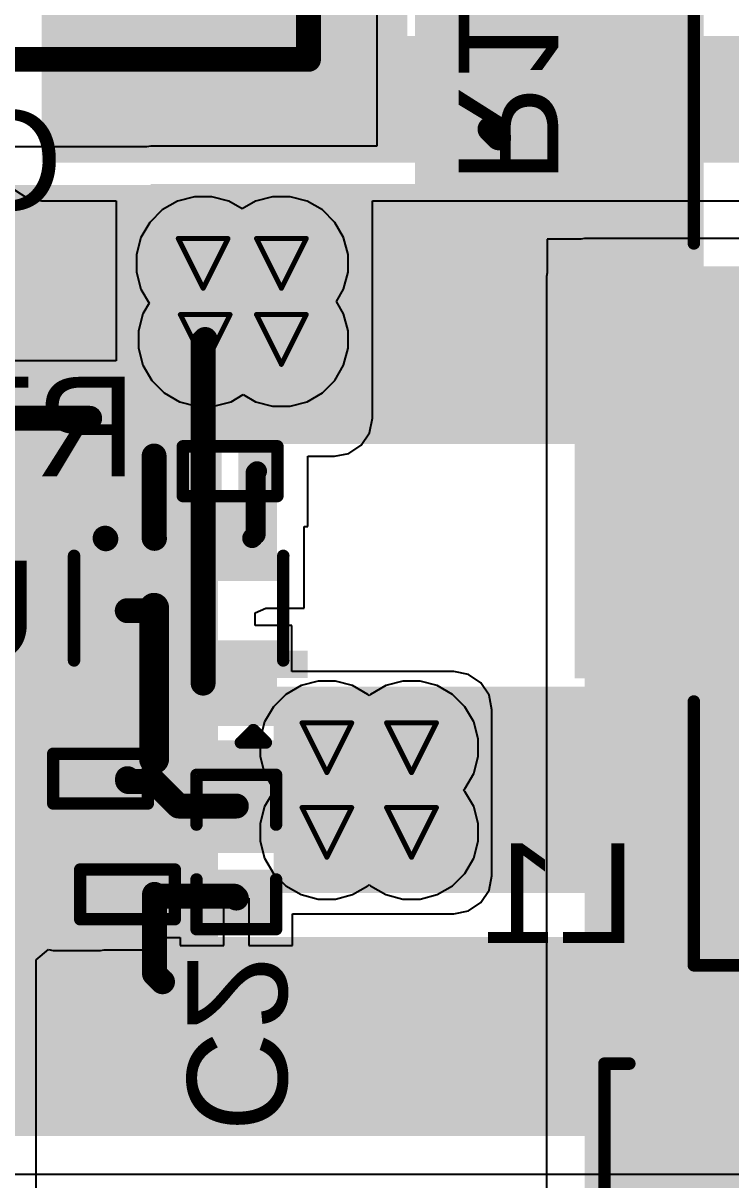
# Model space of a CAD drawing. Header units: inches. Extents: x -21 to 276, y -5 to 220.
# Drawn here: x 10.21 to 17.43, y 24.04 to 35.84 of the extents above; entities that cross this region are included whole.
import ezdxf

# ---------------------------------------------------------------- set-up
doc = ezdxf.new("R2010")
doc.units = ezdxf.units.IN
for name, color, linetype in [('Bottom Layer', 5, 'Continuous'), ('Bottom Overlay', 54, 'Continuous'), ('Bottom Paste', 16, 'Continuous'), ('Bottom Solder', 6, 'Continuous'), ('Drill Drawing', 1, 'Continuous'), ('Ground', 16, 'Continuous'), ('Power + Signal', 76, 'Continuous'), ('Top Layer', 1, 'Continuous'), ('Top Solder', 216, 'Continuous'), ('Via Holes', 16, 'Continuous')]:
    doc.layers.add(name, color=color, linetype=linetype)
doc.styles.add('Arial', font='', dxfattribs={"height": 0.2})
doc.styles.get('Arial').set_extended_font_data('Arial')

# ---------------------------------------------------------------- blocks, each defined once
blk = doc.blocks.new('C____E_B_20')
at = {"layer": 'Bottom Overlay'}
for points in [[(-0.387, 2.311, 0.254, 0.254, 0), (-0.387, 1.575, 0.254, 0.254, 0)], [(7.03, 2.311, 0.254, 0.254, 0), (-0.387, 2.311, 0.254, 0.254, 0)]]:
    blk.add_lwpolyline(points, format="xyseb", dxfattribs=at)
blk.add_lwpolyline([(-0.45, 2.311, 0.127, 0.127, 1), (-0.323, 2.311, 0.127, 0.127, 1)], format="xyseb", close=True, dxfattribs=at)
blk.add_lwpolyline([(-0.45, 2.311, 0.127, 0.127, 1), (-0.323, 2.311, 0.127, 0.127, 1)], format="xyseb", close=True, dxfattribs=at)
blk = doc.blocks.new('SOT_583_B_65')
at = {"layer": 'Bottom Layer'}
for points in [[(-1.075, 0.9), (-0.405, 0.9), (-0.405, 0.6), (-1.075, 0.6)], [(0.405, 0.9), (1.075, 0.9), (1.075, 0.6), (0.405, 0.6)], [(-1.075, 0.4), (-0.405, 0.4), (-0.405, 0.1), (-1.075, 0.1)], [(0.405, 0.4), (1.075, 0.4), (1.075, 0.1), (0.405, 0.1)], [(-1.075, -0.1), (-0.405, -0.1), (-0.405, -0.4), (-1.075, -0.4)], [(0.405, -0.1), (1.075, -0.1), (1.075, -0.4), (0.405, -0.4)], [(-1.075, -0.6), (-0.405, -0.6), (-0.405, -0.9), (-1.075, -0.9)], [(0.405, -0.6), (1.075, -0.6), (1.075, -0.9), (0.405, -0.9)]]:
    blk.add_hatch(color=5, dxfattribs=at).paths.add_polyline_path(points)
at = {"layer": 'Bottom Paste'}
for points in [[(-1.075, 0.9), (-0.405, 0.9), (-0.405, 0.6), (-1.075, 0.6)], [(0.405, 0.9), (1.075, 0.9), (1.075, 0.6), (0.405, 0.6)], [(-1.075, 0.4), (-0.405, 0.4), (-0.405, 0.1), (-1.075, 0.1)], [(0.405, 0.4), (1.075, 0.4), (1.075, 0.1), (0.405, 0.1)], [(-1.075, -0.1), (-0.405, -0.1), (-0.405, -0.4), (-1.075, -0.4)], [(0.405, -0.1), (1.075, -0.1), (1.075, -0.4), (0.405, -0.4)], [(-1.075, -0.6), (-0.405, -0.6), (-0.405, -0.9), (-1.075, -0.9)], [(0.405, -0.6), (1.075, -0.6), (1.075, -0.9), (0.405, -0.9)]]:
    blk.add_hatch(color=16, dxfattribs=at).paths.add_polyline_path(points)
at = {"layer": 'Bottom Solder'}
for points in [[(-1.177, 1.002), (-0.303, 1.002), (-0.303, 0.498), (-1.177, 0.498)], [(0.303, 1.002), (1.177, 1.002), (1.177, 0.498), (0.303, 0.498)], [(-1.177, 0.502), (-0.303, 0.502), (-0.303, -0.002), (-1.177, -0.002)], [(0.303, 0.502), (1.177, 0.502), (1.177, -0.002), (0.303, -0.002)], [(-1.177, 0.002), (-0.303, 0.002), (-0.303, -0.502), (-1.177, -0.502)], [(0.303, 0.002), (1.177, 0.002), (1.177, -0.502), (0.303, -0.502)], [(-1.177, -0.498), (-0.303, -0.498), (-0.303, -1.002), (-1.177, -1.002)], [(0.303, -0.498), (1.177, -0.498), (1.177, -1.002), (0.303, -1.002)]]:
    blk.add_hatch(color=6, dxfattribs=at).paths.add_polyline_path(points)
at = {"layer": 'Bottom Overlay'}
for points in [[(-0.508, 1.067, 0.127, 0.127, 0), (0.559, 1.067, 0.127, 0.127, 0)], [(-1.346, -0.635, 0.127, 0.127, 0), (-1.346, -0.889, 0.127, 0.127, 0)], [(-1.346, -0.635, 0.127, 0.127, 0), (-1.219, -0.762, 0.127, 0.127, 0)], [(-1.219, -0.762, 0.127, 0.127, 0), (-1.346, -0.889, 0.127, 0.127, 0)], [(-0.508, -1.067, 0.127, 0.127, 0), (0.559, -1.067, 0.127, 0.127, 0)]]:
    blk.add_lwpolyline(points, format="xyseb", dxfattribs=at)
for points in [[(-0.54, 1.067, 0.0635, 0.0635, 1), (-0.476, 1.067, 0.0635, 0.0635, 1)], [(0.527, 1.067, 0.0635, 0.0635, 1), (0.591, 1.067, 0.0635, 0.0635, 1)], [(-1.378, -0.635, 0.0635, 0.0635, 1), (-1.314, -0.635, 0.0635, 0.0635, 1)], [(-1.378, -0.635, 0.0635, 0.0635, 1), (-1.314, -0.635, 0.0635, 0.0635, 1)], [(-1.251, -0.762, 0.0635, 0.0635, 1), (-1.187, -0.762, 0.0635, 0.0635, 1)], [(-1.251, -0.762, 0.0635, 0.0635, 1), (-1.187, -0.762, 0.0635, 0.0635, 1)], [(-1.378, -0.889, 0.0635, 0.0635, 1), (-1.314, -0.889, 0.0635, 0.0635, 1)], [(-1.378, -0.889, 0.0635, 0.0635, 1), (-1.314, -0.889, 0.0635, 0.0635, 1)], [(-0.54, -1.067, 0.0635, 0.0635, 1), (-0.476, -1.067, 0.0635, 0.0635, 1)], [(0.527, -1.067, 0.0635, 0.0635, 1), (0.591, -1.067, 0.0635, 0.0635, 1)]]:
    blk.add_lwpolyline(points, format="xyseb", close=True, dxfattribs=at)
blk = doc.blocks.new('R___0201_B_119')
at = {"layer": 'Bottom Layer'}
for points in [[(-0.41, 0.185), (-0.14, 0.185), (-0.14, -0.185), (-0.41, -0.185)], [(0.14, 0.185), (0.41, 0.185), (0.41, -0.185), (0.14, -0.185)]]:
    blk.add_hatch(color=5, dxfattribs=at).paths.add_polyline_path(points)
at = {"layer": 'Bottom Paste'}
for points in [[(-0.41, 0.185), (-0.14, 0.185), (-0.14, -0.185), (-0.41, -0.185)], [(0.14, 0.185), (0.41, 0.185), (0.41, -0.185), (0.14, -0.185)]]:
    blk.add_hatch(color=16, dxfattribs=at).paths.add_polyline_path(points)
at = {"layer": 'Bottom Solder'}
for points in [[(-0.465, 0.24), (-0.085, 0.24), (-0.085, -0.24), (-0.465, -0.24)], [(0.085, 0.24), (0.465, 0.24), (0.465, -0.24), (0.085, -0.24)]]:
    blk.add_hatch(color=6, dxfattribs=at).paths.add_polyline_path(points)
at = {"layer": 'Bottom Overlay'}
for points in [[(0.483, 0.254, 0.127, 0.127, 0), (-0.483, 0.254, 0.127, 0.127, 0)], [(-0.483, 0.254, 0.127, 0.127, 0), (-0.483, -0.254, 0.127, 0.127, 0)], [(0.483, 0.254, 0.127, 0.127, 0), (0.483, -0.254, 0.127, 0.127, 0)], [(0.483, -0.254, 0.127, 0.127, 0), (-0.483, -0.254, 0.127, 0.127, 0)]]:
    blk.add_lwpolyline(points, format="xyseb", dxfattribs=at)
for points in [[(-0.514, 0.254, 0.0635, 0.0635, 1), (-0.451, 0.254, 0.0635, 0.0635, 1)], [(-0.514, 0.254, 0.0635, 0.0635, 1), (-0.451, 0.254, 0.0635, 0.0635, 1)], [(0.451, 0.254, 0.0635, 0.0635, 1), (0.514, 0.254, 0.0635, 0.0635, 1)], [(0.451, 0.254, 0.0635, 0.0635, 1), (0.514, 0.254, 0.0635, 0.0635, 1)], [(-0.514, -0.254, 0.0635, 0.0635, 1), (-0.451, -0.254, 0.0635, 0.0635, 1)], [(-0.514, -0.254, 0.0635, 0.0635, 1), (-0.451, -0.254, 0.0635, 0.0635, 1)], [(0.451, -0.254, 0.0635, 0.0635, 1), (0.514, -0.254, 0.0635, 0.0635, 1)], [(0.451, -0.254, 0.0635, 0.0635, 1), (0.514, -0.254, 0.0635, 0.0635, 1)]]:
    blk.add_lwpolyline(points, format="xyseb", close=True, dxfattribs=at)
blk = doc.blocks.new('R___0201_B_120')
at = {"layer": 'Bottom Layer'}
for points in [[(-0.41, 0.185), (-0.14, 0.185), (-0.14, -0.185), (-0.41, -0.185)], [(0.14, 0.185), (0.41, 0.185), (0.41, -0.185), (0.14, -0.185)]]:
    blk.add_hatch(color=5, dxfattribs=at).paths.add_polyline_path(points)
at = {"layer": 'Bottom Paste'}
for points in [[(-0.41, 0.185), (-0.14, 0.185), (-0.14, -0.185), (-0.41, -0.185)], [(0.14, 0.185), (0.41, 0.185), (0.41, -0.185), (0.14, -0.185)]]:
    blk.add_hatch(color=16, dxfattribs=at).paths.add_polyline_path(points)
at = {"layer": 'Bottom Solder'}
for points in [[(-0.465, 0.24), (-0.085, 0.24), (-0.085, -0.24), (-0.465, -0.24)], [(0.085, 0.24), (0.465, 0.24), (0.465, -0.24), (0.085, -0.24)]]:
    blk.add_hatch(color=6, dxfattribs=at).paths.add_polyline_path(points)
at = {"layer": 'Bottom Overlay'}
for points in [[(-0.483, -0.254, 0.127, 0.127, 0), (-0.483, 0.254, 0.127, 0.127, 0)], [(-0.483, 0.254, 0.127, 0.127, 0), (0.483, 0.254, 0.127, 0.127, 0)], [(0.483, -0.254, 0.127, 0.127, 0), (0.483, 0.254, 0.127, 0.127, 0)], [(-0.483, -0.254, 0.127, 0.127, 0), (0.483, -0.254, 0.127, 0.127, 0)]]:
    blk.add_lwpolyline(points, format="xyseb", dxfattribs=at)
for points in [[(-0.514, 0.254, 0.0635, 0.0635, 1), (-0.451, 0.254, 0.0635, 0.0635, 1)], [(-0.514, 0.254, 0.0635, 0.0635, 1), (-0.451, 0.254, 0.0635, 0.0635, 1)], [(0.451, 0.254, 0.0635, 0.0635, 1), (0.514, 0.254, 0.0635, 0.0635, 1)], [(0.451, 0.254, 0.0635, 0.0635, 1), (0.514, 0.254, 0.0635, 0.0635, 1)], [(-0.514, -0.254, 0.0635, 0.0635, 1), (-0.451, -0.254, 0.0635, 0.0635, 1)], [(-0.514, -0.254, 0.0635, 0.0635, 1), (-0.451, -0.254, 0.0635, 0.0635, 1)], [(0.451, -0.254, 0.0635, 0.0635, 1), (0.514, -0.254, 0.0635, 0.0635, 1)], [(0.451, -0.254, 0.0635, 0.0635, 1), (0.514, -0.254, 0.0635, 0.0635, 1)]]:
    blk.add_lwpolyline(points, format="xyseb", close=True, dxfattribs=at)
blk = doc.blocks.new('R___0201_B_121')
at = {"layer": 'Bottom Layer'}
for points in [[(-0.41, 0.185), (-0.14, 0.185), (-0.14, -0.185), (-0.41, -0.185)], [(0.14, 0.185), (0.41, 0.185), (0.41, -0.185), (0.14, -0.185)]]:
    blk.add_hatch(color=5, dxfattribs=at).paths.add_polyline_path(points)
at = {"layer": 'Bottom Paste'}
for points in [[(-0.41, 0.185), (-0.14, 0.185), (-0.14, -0.185), (-0.41, -0.185)], [(0.14, 0.185), (0.41, 0.185), (0.41, -0.185), (0.14, -0.185)]]:
    blk.add_hatch(color=16, dxfattribs=at).paths.add_polyline_path(points)
at = {"layer": 'Bottom Solder'}
for points in [[(-0.465, 0.24), (-0.085, 0.24), (-0.085, -0.24), (-0.465, -0.24)], [(0.085, 0.24), (0.465, 0.24), (0.465, -0.24), (0.085, -0.24)]]:
    blk.add_hatch(color=6, dxfattribs=at).paths.add_polyline_path(points)
at = {"layer": 'Bottom Overlay'}
for points in [[(-0.483, 0.254, 0.127, 0.127, 0), (0.483, 0.254, 0.127, 0.127, 0)], [(-0.483, -0.254, 0.127, 0.127, 0), (-0.483, 0.254, 0.127, 0.127, 0)], [(0.483, -0.254, 0.127, 0.127, 0), (0.483, 0.254, 0.127, 0.127, 0)], [(-0.483, -0.254, 0.127, 0.127, 0), (0.483, -0.254, 0.127, 0.127, 0)]]:
    blk.add_lwpolyline(points, format="xyseb", dxfattribs=at)
for points in [[(-0.514, 0.254, 0.0635, 0.0635, 1), (-0.451, 0.254, 0.0635, 0.0635, 1)], [(-0.514, 0.254, 0.0635, 0.0635, 1), (-0.451, 0.254, 0.0635, 0.0635, 1)], [(0.451, 0.254, 0.0635, 0.0635, 1), (0.514, 0.254, 0.0635, 0.0635, 1)], [(0.451, 0.254, 0.0635, 0.0635, 1), (0.514, 0.254, 0.0635, 0.0635, 1)], [(-0.514, -0.254, 0.0635, 0.0635, 1), (-0.451, -0.254, 0.0635, 0.0635, 1)], [(-0.514, -0.254, 0.0635, 0.0635, 1), (-0.451, -0.254, 0.0635, 0.0635, 1)], [(0.451, -0.254, 0.0635, 0.0635, 1), (0.514, -0.254, 0.0635, 0.0635, 1)], [(0.451, -0.254, 0.0635, 0.0635, 1), (0.514, -0.254, 0.0635, 0.0635, 1)]]:
    blk.add_lwpolyline(points, format="xyseb", close=True, dxfattribs=at)
blk = doc.blocks.new('C___0402_B_183')
at = {"layer": 'Bottom Layer'}
for points in [[(-0.241, 0.318), (-0.241, -0.318), (-0.699, -0.318), (-0.699, 0.318)], [(0.699, 0.318), (0.699, -0.318), (0.241, -0.318), (0.241, 0.318)]]:
    blk.add_hatch(color=5, dxfattribs=at).paths.add_polyline_path(points)
at = {"layer": 'Bottom Paste'}
for points in [[(-0.241, 0.318), (-0.241, -0.318), (-0.699, -0.318), (-0.699, 0.318)], [(0.699, 0.318), (0.699, -0.318), (0.241, -0.318), (0.241, 0.318)]]:
    blk.add_hatch(color=16, dxfattribs=at).paths.add_polyline_path(points)
at = {"layer": 'Bottom Solder'}
for points in [[(-0.181, 0.377), (-0.181, -0.377), (-0.758, -0.377), (-0.758, 0.377)], [(0.758, 0.377), (0.758, -0.377), (0.181, -0.377), (0.181, 0.377)]]:
    blk.add_hatch(color=6, dxfattribs=at).paths.add_polyline_path(points)
at = {"layer": 'Bottom Overlay'}
for points in [[(-0.787, 0.406, 0.127, 0.127, 0), (-0.787, -0.406, 0.127, 0.127, 0)], [(-0.787, 0.406, 0.127, 0.127, 0), (-0.279, 0.406, 0.127, 0.127, 0)], [(0.279, 0.406, 0.127, 0.127, 0), (0.787, 0.406, 0.127, 0.127, 0)], [(0.787, 0.406, 0.127, 0.127, 0), (0.787, -0.406, 0.127, 0.127, 0)], [(-0.787, -0.406, 0.127, 0.127, 0), (-0.279, -0.406, 0.127, 0.127, 0)], [(0.279, -0.406, 0.127, 0.127, 0), (0.787, -0.406, 0.127, 0.127, 0)]]:
    blk.add_lwpolyline(points, format="xyseb", dxfattribs=at)
for points in [[(-0.819, 0.406, 0.0635, 0.0635, 1), (-0.756, 0.406, 0.0635, 0.0635, 1)], [(-0.819, 0.406, 0.0635, 0.0635, 1), (-0.756, 0.406, 0.0635, 0.0635, 1)], [(-0.311, 0.406, 0.0635, 0.0635, 1), (-0.248, 0.406, 0.0635, 0.0635, 1)], [(0.248, 0.406, 0.0635, 0.0635, 1), (0.311, 0.406, 0.0635, 0.0635, 1)], [(0.756, 0.406, 0.0635, 0.0635, 1), (0.819, 0.406, 0.0635, 0.0635, 1)], [(0.756, 0.406, 0.0635, 0.0635, 1), (0.819, 0.406, 0.0635, 0.0635, 1)], [(-0.819, -0.406, 0.0635, 0.0635, 1), (-0.756, -0.406, 0.0635, 0.0635, 1)], [(-0.819, -0.406, 0.0635, 0.0635, 1), (-0.756, -0.406, 0.0635, 0.0635, 1)], [(-0.311, -0.406, 0.0635, 0.0635, 1), (-0.248, -0.406, 0.0635, 0.0635, 1)], [(0.248, -0.406, 0.0635, 0.0635, 1), (0.311, -0.406, 0.0635, 0.0635, 1)], [(0.756, -0.406, 0.0635, 0.0635, 1), (0.819, -0.406, 0.0635, 0.0635, 1)], [(0.756, -0.406, 0.0635, 0.0635, 1), (0.819, -0.406, 0.0635, 0.0635, 1)]]:
    blk.add_lwpolyline(points, format="xyseb", close=True, dxfattribs=at)
blk = doc.blocks.new('PSPMAA1040_100M_ANP_B_198')
at = {"layer": 'Bottom Layer'}
blk.add_hatch(color=5, dxfattribs=at).paths.add_polyline_path([(-6.5, 2), (-3, 2), (-3, -2), (-6.5, -2)])
at = {"layer": 'Bottom Paste'}
blk.add_hatch(color=16, dxfattribs=at).paths.add_polyline_path([(-6.5, 2), (-3, 2), (-3, -2), (-6.5, -2)])
at = {"layer": 'Bottom Solder'}
blk.add_hatch(color=6, dxfattribs=at).paths.add_polyline_path([(-6.602, 2.102), (-2.898, 2.102), (-2.898, -2.102), (-6.602, -2.102)])
at = {"layer": 'Bottom Overlay'}
for points in [[(-5.385, 2.337, 0.127, 0.127, 0), (-5.385, 5.029, 0.127, 0.127, 0)], [(-5.385, -5.029, 0.127, 0.127, 0), (-5.385, -2.337, 0.127, 0.127, 0)], [(-5.385, -5.029, 0.127, 0.127, 0), (5.639, -5.029, 0.127, 0.127, 0)]]:
    blk.add_lwpolyline(points, format="xyseb", dxfattribs=at)
for points in [[(-5.417, 2.337, 0.0635, 0.0635, 1), (-5.353, 2.337, 0.0635, 0.0635, 1)], [(-5.417, -2.337, 0.0635, 0.0635, 1), (-5.353, -2.337, 0.0635, 0.0635, 1)], [(-5.417, -5.029, 0.0635, 0.0635, 1), (-5.353, -5.029, 0.0635, 0.0635, 1)], [(-5.417, -5.029, 0.0635, 0.0635, 1), (-5.353, -5.029, 0.0635, 0.0635, 1)]]:
    blk.add_lwpolyline(points, format="xyseb", close=True, dxfattribs=at)
blk = doc.blocks.new('TO_277_B_207')
at = {"layer": 'Bottom Layer'}
for points in [[(-1.58, 2.625), (-0.28, 2.625), (-0.28, 1.325), (-1.58, 1.325)], [(0.28, 2.625), (1.58, 2.625), (1.58, 1.325), (0.28, 1.325)], [(-1.7, 0.325), (1.7, 0.325), (1.7, -4.275), (-1.7, -4.275)]]:
    blk.add_hatch(color=5, dxfattribs=at).paths.add_polyline_path(points)
at = {"layer": 'Bottom Paste'}
for points in [[(-1.58, 2.625), (-0.28, 2.625), (-0.28, 1.325), (-1.58, 1.325)], [(0.28, 2.625), (1.58, 2.625), (1.58, 1.325), (0.28, 1.325)], [(-1.7, 0.325), (1.7, 0.325), (1.7, -4.275), (-1.7, -4.275)]]:
    blk.add_hatch(color=16, dxfattribs=at).paths.add_polyline_path(points)
at = {"layer": 'Bottom Solder'}
for points in [[(-1.682, 2.727), (-0.178, 2.727), (-0.178, 1.223), (-1.682, 1.223)], [(0.178, 2.727), (1.682, 2.727), (1.682, 1.223), (0.178, 1.223)], [(-1.802, 0.427), (1.802, 0.427), (1.802, -4.377), (-1.802, -4.377)]]:
    blk.add_hatch(color=6, dxfattribs=at).paths.add_polyline_path(points)
at = {"layer": 'Bottom Overlay'}
for points in [[(-1.981, 2.591, 0.254, 0.254, 0), (-1.981, 2.337, 0.254, 0.254, 0)], [(-1.854, 2.464, 0.254, 0.254, 0), (-1.981, 2.591, 0.254, 0.254, 0)], [(-1.854, 2.464, 0.254, 0.254, 0), (-1.981, 2.337, 0.254, 0.254, 0)], [(-2.159, 2.108, 0.127, 0.127, 0), (-2.159, -3.734, 0.127, 0.127, 0)], [(-1.905, 2.108, 0.127, 0.127, 0), (-2.159, 2.108, 0.127, 0.127, 0)], [(2.159, 2.108, 0.127, 0.127, 0), (1.905, 2.108, 0.127, 0.127, 0)], [(2.159, 2.108, 0.127, 0.127, 0), (2.159, -3.734, 0.127, 0.127, 0)], [(-1.905, -3.734, 0.127, 0.127, 0), (-2.159, -3.734, 0.127, 0.127, 0)], [(2.159, -3.734, 0.127, 0.127, 0), (1.905, -3.734, 0.127, 0.127, 0)]]:
    blk.add_lwpolyline(points, format="xyseb", dxfattribs=at)
for points in [[(-2.045, 2.591, 0.127, 0.127, 1), (-1.918, 2.591, 0.127, 0.127, 1)], [(-2.045, 2.591, 0.127, 0.127, 1), (-1.918, 2.591, 0.127, 0.127, 1)], [(-1.918, 2.464, 0.127, 0.127, 1), (-1.791, 2.464, 0.127, 0.127, 1)], [(-1.918, 2.464, 0.127, 0.127, 1), (-1.791, 2.464, 0.127, 0.127, 1)], [(-2.045, 2.337, 0.127, 0.127, 1), (-1.918, 2.337, 0.127, 0.127, 1)], [(-2.045, 2.337, 0.127, 0.127, 1), (-1.918, 2.337, 0.127, 0.127, 1)], [(-2.191, 2.108, 0.0635, 0.0635, 1), (-2.127, 2.108, 0.0635, 0.0635, 1)], [(-2.191, 2.108, 0.0635, 0.0635, 1), (-2.127, 2.108, 0.0635, 0.0635, 1)], [(-1.937, 2.108, 0.0635, 0.0635, 1), (-1.873, 2.108, 0.0635, 0.0635, 1)], [(1.873, 2.108, 0.0635, 0.0635, 1), (1.937, 2.108, 0.0635, 0.0635, 1)], [(2.127, 2.108, 0.0635, 0.0635, 1), (2.191, 2.108, 0.0635, 0.0635, 1)], [(2.127, 2.108, 0.0635, 0.0635, 1), (2.191, 2.108, 0.0635, 0.0635, 1)], [(-2.191, -3.734, 0.0635, 0.0635, 1), (-2.127, -3.734, 0.0635, 0.0635, 1)], [(-2.191, -3.734, 0.0635, 0.0635, 1), (-2.127, -3.734, 0.0635, 0.0635, 1)], [(-1.937, -3.734, 0.0635, 0.0635, 1), (-1.873, -3.734, 0.0635, 0.0635, 1)], [(1.873, -3.734, 0.0635, 0.0635, 1), (1.937, -3.734, 0.0635, 0.0635, 1)], [(2.127, -3.734, 0.0635, 0.0635, 1), (2.191, -3.734, 0.0635, 0.0635, 1)], [(2.127, -3.734, 0.0635, 0.0635, 1), (2.191, -3.734, 0.0635, 0.0635, 1)]]:
    blk.add_lwpolyline(points, format="xyseb", close=True, dxfattribs=at)

msp = doc.modelspace()

# ---------------------------------------------------------------- hatches: boundary and pattern name
at = {"layer": 'Bottom Layer'}
for points in [[(10.399, 34.417), (14.131, 34.417), (14.131, 41.074), (10.399, 41.074)], [(10.399, 34.417), (57.582, 34.417), (57.582, 35.712), (10.399, 35.712)], [(11.548, 31.81), (13.386, 31.81), (13.386, 34.029), (11.548, 34.029)], [(15.938, 20.878), (20.015, 20.878), (20.015, 33.257), (15.938, 33.257)], [(11.548, 31.81), (12.048, 31.81), (12.048, 32.542), (11.548, 32.542)], [(9.627, 31.179), (11.284, 31.179), (11.284, 32.009), (9.627, 32.009)], [(10.796, 31.179), (11.548, 31.179), (11.548, 31.548), (10.796, 31.548)], [(10.574, 29.67), (11.149, 29.67), (11.149, 30.922), (10.574, 30.922)], [(10.923, 29.67), (11.573, 29.67), (11.573, 30.025), (10.923, 30.025)], [(12.497, 29.159), (13.114, 29.159), (13.114, 29.438), (12.497, 29.438)], [(10.519, 26.767), (10.726, 26.767), (10.726, 29.311), (10.519, 29.311)], [(10.595, 28.905), (10.974, 28.905), (10.974, 29.311), (10.595, 29.311)], [(12.94, 27.142), (14.605, 27.142), (14.605, 28.836), (12.94, 28.836)], [(11.141, 27.375), (13.945, 27.375), (13.945, 28.524), (11.141, 28.524)], [(10.519, 26.767), (11.001, 26.767), (11.001, 27.137), (10.519, 27.137)]]:
    msp.add_hatch(color=5, dxfattribs=at).paths.add_polyline_path(points)
h = msp.add_hatch(color=5, dxfattribs=at)
edge = h.paths.add_edge_path()
edge.add_arc((12.048, 33.39), 0.3, 0, 360)
h = msp.add_hatch(color=5, dxfattribs=at)
edge = h.paths.add_edge_path()
edge.add_arc((12.846, 33.39), 0.3, 0, 360)
h = msp.add_hatch(color=5, dxfattribs=at)
edge = h.paths.add_edge_path()
edge.add_arc((12.069, 32.614), 0.3, 0, 360)
h = msp.add_hatch(color=5, dxfattribs=at)
edge = h.paths.add_edge_path()
edge.add_arc((12.846, 32.614), 0.3, 0, 360)
h = msp.add_hatch(color=5, dxfattribs=at)
edge = h.paths.add_edge_path()
edge.add_arc((13.31, 28.448), 0.3, 0, 360)
h = msp.add_hatch(color=5, dxfattribs=at)
edge = h.paths.add_edge_path()
edge.add_arc((14.173, 28.448), 0.3, 0, 360)
h = msp.add_hatch(color=5, dxfattribs=at)
edge = h.paths.add_edge_path()
edge.add_arc((13.31, 27.584), 0.3, 0, 360)
h = msp.add_hatch(color=5, dxfattribs=at)
edge = h.paths.add_edge_path()
edge.add_arc((14.173, 27.584), 0.3, 0, 360)
at = {"layer": 'Bottom Solder'}
h = msp.add_hatch(color=6, dxfattribs=at)
edge = h.paths.add_edge_path()
edge.add_arc((12.048, 33.39), 0.402, 0, 360)
h = msp.add_hatch(color=6, dxfattribs=at)
edge = h.paths.add_edge_path()
edge.add_arc((12.846, 33.39), 0.402, 0, 360)
h = msp.add_hatch(color=6, dxfattribs=at)
edge = h.paths.add_edge_path()
edge.add_arc((12.069, 32.614), 0.402, 0, 360)
h = msp.add_hatch(color=6, dxfattribs=at)
edge = h.paths.add_edge_path()
edge.add_arc((12.846, 32.614), 0.402, 0, 360)
h = msp.add_hatch(color=6, dxfattribs=at)
edge = h.paths.add_edge_path()
edge.add_arc((13.31, 28.448), 0.402, 0, 360)
h = msp.add_hatch(color=6, dxfattribs=at)
edge = h.paths.add_edge_path()
edge.add_arc((14.173, 28.448), 0.402, 0, 360)
h = msp.add_hatch(color=6, dxfattribs=at)
edge = h.paths.add_edge_path()
edge.add_arc((13.31, 27.584), 0.402, 0, 360)
h = msp.add_hatch(color=6, dxfattribs=at)
edge = h.paths.add_edge_path()
edge.add_arc((14.173, 27.584), 0.402, 0, 360)
at = {"layer": 'Ground'}
h = msp.add_hatch(color=16, dxfattribs=at)
edge = h.paths.add_edge_path()
edge.add_arc((12.048, 33.39), 0.3, 0, 360)
h = msp.add_hatch(color=16, dxfattribs=at)
edge = h.paths.add_edge_path()
edge.add_arc((12.846, 33.39), 0.3, 0, 360)
h = msp.add_hatch(color=16, dxfattribs=at)
edge = h.paths.add_edge_path()
edge.add_arc((12.069, 32.614), 0.3, 0, 360)
h = msp.add_hatch(color=16, dxfattribs=at)
edge = h.paths.add_edge_path()
edge.add_arc((12.846, 32.614), 0.3, 0, 360)
h = msp.add_hatch(color=16, dxfattribs=at)
edge = h.paths.add_edge_path()
edge.add_arc((13.31, 28.448), 0.3, 0, 360)
h = msp.add_hatch(color=16, dxfattribs=at)
edge = h.paths.add_edge_path()
edge.add_arc((14.173, 28.448), 0.3, 0, 360)
h = msp.add_hatch(color=16, dxfattribs=at)
edge = h.paths.add_edge_path()
edge.add_arc((13.31, 27.584), 0.3, 0, 360)
h = msp.add_hatch(color=16, dxfattribs=at)
edge = h.paths.add_edge_path()
edge.add_arc((14.173, 27.584), 0.3, 0, 360)
at = {"layer": 'Power + Signal'}
h = msp.add_hatch(color=76, dxfattribs=at)
edge = h.paths.add_edge_path()
edge.add_arc((12.048, 33.39), 0.3, 0, 360)
h = msp.add_hatch(color=76, dxfattribs=at)
edge = h.paths.add_edge_path()
edge.add_arc((12.846, 33.39), 0.3, 0, 360)
h = msp.add_hatch(color=76, dxfattribs=at)
edge = h.paths.add_edge_path()
edge.add_arc((12.069, 32.614), 0.3, 0, 360)
h = msp.add_hatch(color=76, dxfattribs=at)
edge = h.paths.add_edge_path()
edge.add_arc((12.846, 32.614), 0.3, 0, 360)
h = msp.add_hatch(color=76, dxfattribs=at)
edge = h.paths.add_edge_path()
edge.add_arc((13.31, 28.448), 0.3, 0, 360)
h = msp.add_hatch(color=76, dxfattribs=at)
edge = h.paths.add_edge_path()
edge.add_arc((14.173, 28.448), 0.3, 0, 360)
h = msp.add_hatch(color=76, dxfattribs=at)
edge = h.paths.add_edge_path()
edge.add_arc((13.31, 27.584), 0.3, 0, 360)
h = msp.add_hatch(color=76, dxfattribs=at)
edge = h.paths.add_edge_path()
edge.add_arc((14.173, 27.584), 0.3, 0, 360)
at = {"layer": 'Top Layer'}
for points in [[(14.207, 32.233), (17.153, 32.233), (17.153, 39.243), (14.207, 39.243)], [(8.437, 24.486), (12.198, 24.486), (12.198, 34.19), (8.437, 34.19)], [(11.514, 31.547), (17.153, 31.547), (17.153, 34.199), (11.514, 34.199)], [(12.767, 26.967), (27.864, 26.967), (27.864, 29.072), (12.767, 29.072)], [(8.763, 24.486), (49.835, 24.486), (49.835, 26.518), (8.763, 26.518)]]:
    msp.add_hatch(color=1, dxfattribs=at).paths.add_polyline_path(points)
h = msp.add_hatch(color=1, dxfattribs=at)
edge = h.paths.add_edge_path()
edge.add_arc((12.048, 33.39), 0.3, 0, 360)
h = msp.add_hatch(color=1, dxfattribs=at)
edge = h.paths.add_edge_path()
edge.add_arc((12.846, 33.39), 0.3, 0, 360)
h = msp.add_hatch(color=1, dxfattribs=at)
edge = h.paths.add_edge_path()
edge.add_arc((12.069, 32.614), 0.3, 0, 360)
h = msp.add_hatch(color=1, dxfattribs=at)
edge = h.paths.add_edge_path()
edge.add_arc((12.846, 32.614), 0.3, 0, 360)
h = msp.add_hatch(color=1, dxfattribs=at)
edge = h.paths.add_edge_path()
edge.add_arc((13.31, 28.448), 0.3, 0, 360)
h = msp.add_hatch(color=1, dxfattribs=at)
edge = h.paths.add_edge_path()
edge.add_arc((14.173, 28.448), 0.3, 0, 360)
h = msp.add_hatch(color=1, dxfattribs=at)
edge = h.paths.add_edge_path()
edge.add_arc((13.31, 27.584), 0.3, 0, 360)
h = msp.add_hatch(color=1, dxfattribs=at)
edge = h.paths.add_edge_path()
edge.add_arc((14.173, 27.584), 0.3, 0, 360)
at = {"layer": 'Top Solder'}
h = msp.add_hatch(color=216, dxfattribs=at)
edge = h.paths.add_edge_path()
edge.add_arc((12.048, 33.39), 0.402, 0, 360)
h = msp.add_hatch(color=216, dxfattribs=at)
edge = h.paths.add_edge_path()
edge.add_arc((12.846, 33.39), 0.402, 0, 360)
h = msp.add_hatch(color=216, dxfattribs=at)
edge = h.paths.add_edge_path()
edge.add_arc((12.069, 32.614), 0.402, 0, 360)
h = msp.add_hatch(color=216, dxfattribs=at)
edge = h.paths.add_edge_path()
edge.add_arc((12.846, 32.614), 0.402, 0, 360)
h = msp.add_hatch(color=216, dxfattribs=at)
edge = h.paths.add_edge_path()
edge.add_arc((13.31, 28.448), 0.402, 0, 360)
h = msp.add_hatch(color=216, dxfattribs=at)
edge = h.paths.add_edge_path()
edge.add_arc((14.173, 28.448), 0.402, 0, 360)
h = msp.add_hatch(color=216, dxfattribs=at)
edge = h.paths.add_edge_path()
edge.add_arc((13.31, 27.584), 0.402, 0, 360)
h = msp.add_hatch(color=216, dxfattribs=at)
edge = h.paths.add_edge_path()
edge.add_arc((14.173, 27.584), 0.402, 0, 360)
at = {"layer": 'Via Holes'}
h = msp.add_hatch(color=7, dxfattribs=at)
edge = h.paths.add_edge_path()
edge.add_arc((12.048, 33.39), 0.15, 0, 360)
h = msp.add_hatch(color=7, dxfattribs=at)
edge = h.paths.add_edge_path()
edge.add_arc((12.846, 33.39), 0.15, 0, 360)
h = msp.add_hatch(color=7, dxfattribs=at)
edge = h.paths.add_edge_path()
edge.add_arc((12.069, 32.614), 0.15, 0, 360)
h = msp.add_hatch(color=7, dxfattribs=at)
edge = h.paths.add_edge_path()
edge.add_arc((12.846, 32.614), 0.15, 0, 360)
h = msp.add_hatch(color=7, dxfattribs=at)
edge = h.paths.add_edge_path()
edge.add_arc((13.31, 28.448), 0.15, 0, 360)
h = msp.add_hatch(color=7, dxfattribs=at)
edge = h.paths.add_edge_path()
edge.add_arc((14.173, 28.448), 0.15, 0, 360)
h = msp.add_hatch(color=7, dxfattribs=at)
edge = h.paths.add_edge_path()
edge.add_arc((13.31, 27.584), 0.15, 0, 360)
h = msp.add_hatch(color=7, dxfattribs=at)
edge = h.paths.add_edge_path()
edge.add_arc((14.173, 27.584), 0.15, 0, 360)

# ---------------------------------------------------------------- linework, layer by layer
at = {"layer": 'Bottom Layer'}
for p, q in [((10.124, 34.142), (10.25, 34.058)), ((10.25, 34.058), (10.399, 34.029)), ((10.399, 34.029), (11.159, 34.029)), ((11.159, 34.029), (11.159, 32.397)), ((13.774, 31.81), (13.774, 34.029)), ((13.774, 34.029), (44.884, 34.029)), ((15.938, 33.645), (15.901, 33.638)), ((20.015, 33.645), (15.938, 33.645)), ((15.901, 33.638), (15.557, 33.638)), ((15.557, 33.638), (15.557, 33.294)), ((15.557, 33.294), (15.55, 33.257)), ((15.55, 33.257), (15.55, 20.878)), ((11.159, 32.397), (8.411, 32.397)), ((13.745, 31.662), (13.774, 31.81)), ((13.66, 31.536), (13.745, 31.662)), ((13.534, 31.452), (13.66, 31.536)), ((13.114, 30.704), (13.114, 31.422)), ((13.114, 31.422), (13.386, 31.422)), ((13.386, 31.422), (13.534, 31.452)), ((13.079, 29.871), (13.079, 30.704)), ((13.079, 30.704), (13.114, 30.704)), ((12.579, 29.823), (12.686, 29.871)), ((12.686, 29.871), (13.079, 29.871)), ((12.579, 29.696), (12.579, 29.823)), ((12.952, 29.696), (12.579, 29.696)), ((12.952, 29.225), (12.952, 29.696)), ((14.605, 29.225), (12.952, 29.225)), ((14.754, 29.195), (14.605, 29.225)), ((14.88, 29.111), (14.754, 29.195)), ((14.964, 28.985), (14.88, 29.111)), ((14.993, 28.836), (14.964, 28.985)), ((14.993, 27.142), (14.993, 28.836)), ((14.964, 26.994), (14.993, 27.142)), ((12.259, 26.431), (12.259, 26.914)), ((12.259, 26.914), (12.513, 26.914)), ((12.513, 26.914), (12.513, 26.431)), ((14.88, 26.868), (14.964, 26.994)), ((14.754, 26.783), (14.88, 26.868)), ((12.958, 26.431), (12.958, 26.754)), ((12.958, 26.754), (14.605, 26.754)), ((14.605, 26.754), (14.754, 26.783)), ((11.517, 26.386), (11.517, 26.513)), ((11.517, 26.513), (11.815, 26.513)), ((11.815, 26.513), (11.815, 26.431)), ((10.345, 26.283), (10.472, 26.388)), ((10.472, 26.388), (10.519, 26.378)), ((10.519, 26.378), (11.001, 26.378)), ((11.001, 26.378), (11.039, 26.386)), ((11.039, 26.386), (11.517, 26.386)), ((11.815, 26.431), (12.259, 26.431)), ((12.513, 26.431), (12.958, 26.431)), ((10.345, 15.875), (10.345, 26.283))]:
    msp.add_line(p, q, dxfattribs=at)
for points in [[(12.048, 32.593, 0.254, 0.254, 0), (12.069, 32.614, 0.254, 0.254, 0)], [(12.048, 31.27, 0.254, 0.254, 0), (12.048, 32.593, 0.254, 0.254, 0)], [(9.627, 31.81, 0.254, 0.254, 0), (10.891, 31.81, 0.254, 0.254, 0)], [(11.548, 30.587, 0.254, 0.254, 0), (11.548, 31.425, 0.254, 0.254, 0)], [(12.048, 30.587, 0.254, 0.254, 0), (12.048, 31.27, 0.254, 0.254, 0)], [(12.583, 31.255, 0.203, 0.203, 0), (12.598, 31.27, 0.203, 0.203, 0)], [(12.583, 30.623, 0.203, 0.203, 0), (12.583, 31.255, 0.203, 0.203, 0)], [(11.048, 30.587, 0.254, 0.254, 0), (11.055, 30.58, 0.254, 0.254, 0)], [(11.548, 30.587, 0.254, 0.254, 0), (11.551, 30.584, 0.254, 0.254, 0)], [(12.048, 29.107, 0.254, 0.254, 0), (12.048, 30.587, 0.254, 0.254, 0)], [(12.548, 30.587, 0.203, 0.203, 0), (12.583, 30.623, 0.203, 0.203, 0)], [(11.548, 28.332, 0.305, 0.305, 0), (11.548, 29.876, 0.305, 0.305, 0)], [(11.273, 29.847, 0.254, 0.254, 0), (11.471, 29.847, 0.254, 0.254, 0)], [(11.471, 29.847, 0.254, 0.254, 0), (11.522, 29.797, 0.254, 0.254, 0)], [(11.276, 28.111, 0.254, 0.254, 0), (11.276, 28.133, 0.254, 0.254, 0)], [(11.276, 28.111, 0.254, 0.254, 0), (11.284, 28.103, 0.254, 0.254, 0)], [(11.284, 28.103, 0.254, 0.254, 0), (11.548, 28.103, 0.254, 0.254, 0)], [(11.548, 28.103, 0.254, 0.254, 0), (11.798, 27.853, 0.254, 0.254, 0)], [(11.798, 27.853, 0.254, 0.254, 0), (12.386, 27.853, 0.254, 0.254, 0)], [(11.551, 26.941, 0.254, 0.254, 0), (11.551, 26.952, 0.254, 0.254, 0)], [(11.551, 26.142, 0.254, 0.254, 0), (11.551, 26.941, 0.254, 0.254, 0)], [(11.551, 26.941, 0.254, 0.254, 0), (11.559, 26.933, 0.254, 0.254, 0)], [(11.559, 26.933, 0.254, 0.254, 0), (12.367, 26.933, 0.254, 0.254, 0)], [(12.367, 26.933, 0.254, 0.254, 0), (12.386, 26.914, 0.254, 0.254, 0)], [(11.551, 26.142, 0.254, 0.254, 0), (11.633, 26.06, 0.254, 0.254, 0)]]:
    msp.add_lwpolyline(points, format="xyseb", dxfattribs=at)
for points in [[(11.984, 32.593, 0.127, 0.127, 1), (12.111, 32.593, 0.127, 0.127, 1)], [(11.984, 32.593, 0.127, 0.127, 1), (12.111, 32.593, 0.127, 0.127, 1)], [(12.005, 32.614, 0.127, 0.127, 1), (12.132, 32.614, 0.127, 0.127, 1)], [(10.827, 31.81, 0.127, 0.127, 1), (10.954, 31.81, 0.127, 0.127, 1)], [(11.484, 31.425, 0.127, 0.127, 1), (11.611, 31.425, 0.127, 0.127, 1)], [(11.984, 31.27, 0.127, 0.127, 1), (12.111, 31.27, 0.127, 0.127, 1)], [(11.984, 31.27, 0.127, 0.127, 1), (12.111, 31.27, 0.127, 0.127, 1)], [(12.532, 31.255, 0.102, 0.102, 1), (12.634, 31.255, 0.102, 0.102, 1)], [(12.532, 31.255, 0.102, 0.102, 1), (12.634, 31.255, 0.102, 0.102, 1)], [(12.547, 31.27, 0.102, 0.102, 1), (12.648, 31.27, 0.102, 0.102, 1)], [(10.984, 30.587, 0.127, 0.127, 1), (11.111, 30.587, 0.127, 0.127, 1)], [(10.992, 30.58, 0.127, 0.127, 1), (11.119, 30.58, 0.127, 0.127, 1)], [(11.484, 30.587, 0.127, 0.127, 1), (11.611, 30.587, 0.127, 0.127, 1)], [(11.484, 30.587, 0.127, 0.127, 1), (11.611, 30.587, 0.127, 0.127, 1)], [(11.488, 30.584, 0.127, 0.127, 1), (11.615, 30.584, 0.127, 0.127, 1)], [(11.984, 30.587, 0.127, 0.127, 1), (12.111, 30.587, 0.127, 0.127, 1)], [(11.984, 30.587, 0.127, 0.127, 1), (12.111, 30.587, 0.127, 0.127, 1)], [(12.497, 30.587, 0.102, 0.102, 1), (12.598, 30.587, 0.102, 0.102, 1)], [(12.532, 30.623, 0.102, 0.102, 1), (12.634, 30.623, 0.102, 0.102, 1)], [(12.532, 30.623, 0.102, 0.102, 1), (12.634, 30.623, 0.102, 0.102, 1)], [(11.471, 29.876, 0.152, 0.152, 1), (11.624, 29.876, 0.152, 0.152, 1)], [(11.21, 29.847, 0.127, 0.127, 1), (11.337, 29.847, 0.127, 0.127, 1)], [(11.408, 29.847, 0.127, 0.127, 1), (11.535, 29.847, 0.127, 0.127, 1)], [(11.408, 29.847, 0.127, 0.127, 1), (11.535, 29.847, 0.127, 0.127, 1)], [(11.459, 29.797, 0.127, 0.127, 1), (11.586, 29.797, 0.127, 0.127, 1)], [(11.984, 29.107, 0.127, 0.127, 1), (12.111, 29.107, 0.127, 0.127, 1)], [(11.471, 28.332, 0.152, 0.152, 1), (11.624, 28.332, 0.152, 0.152, 1)], [(11.213, 28.133, 0.127, 0.127, 1), (11.34, 28.133, 0.127, 0.127, 1)], [(11.213, 28.111, 0.127, 0.127, 1), (11.34, 28.111, 0.127, 0.127, 1)], [(11.213, 28.111, 0.127, 0.127, 1), (11.34, 28.111, 0.127, 0.127, 1)], [(11.221, 28.103, 0.127, 0.127, 1), (11.348, 28.103, 0.127, 0.127, 1)], [(11.221, 28.103, 0.127, 0.127, 1), (11.348, 28.103, 0.127, 0.127, 1)], [(11.484, 28.103, 0.127, 0.127, 1), (11.611, 28.103, 0.127, 0.127, 1)], [(11.484, 28.103, 0.127, 0.127, 1), (11.611, 28.103, 0.127, 0.127, 1)], [(11.734, 27.853, 0.127, 0.127, 1), (11.861, 27.853, 0.127, 0.127, 1)], [(11.734, 27.853, 0.127, 0.127, 1), (11.861, 27.853, 0.127, 0.127, 1)], [(12.323, 27.853, 0.127, 0.127, 1), (12.45, 27.853, 0.127, 0.127, 1)], [(11.488, 26.952, 0.127, 0.127, 1), (11.615, 26.952, 0.127, 0.127, 1)], [(11.488, 26.941, 0.127, 0.127, 1), (11.615, 26.941, 0.127, 0.127, 1)], [(11.488, 26.941, 0.127, 0.127, 1), (11.615, 26.941, 0.127, 0.127, 1)], [(11.488, 26.941, 0.127, 0.127, 1), (11.615, 26.941, 0.127, 0.127, 1)], [(11.496, 26.933, 0.127, 0.127, 1), (11.623, 26.933, 0.127, 0.127, 1)], [(11.496, 26.933, 0.127, 0.127, 1), (11.623, 26.933, 0.127, 0.127, 1)], [(12.304, 26.933, 0.127, 0.127, 1), (12.431, 26.933, 0.127, 0.127, 1)], [(12.304, 26.933, 0.127, 0.127, 1), (12.431, 26.933, 0.127, 0.127, 1)], [(12.323, 26.914, 0.127, 0.127, 1), (12.45, 26.914, 0.127, 0.127, 1)], [(11.488, 26.142, 0.127, 0.127, 1), (11.615, 26.142, 0.127, 0.127, 1)], [(11.488, 26.142, 0.127, 0.127, 1), (11.615, 26.142, 0.127, 0.127, 1)], [(11.57, 26.06, 0.127, 0.127, 1), (11.697, 26.06, 0.127, 0.127, 1)]]:
    msp.add_lwpolyline(points, format="xyseb", close=True, dxfattribs=at)
at = {"layer": 'Drill Drawing'}
for points in [[(11.794, 33.644, 0.0508, 0.0508, 0), (12.302, 33.644, 0.0508, 0.0508, 0)], [(11.794, 33.644, 0.0508, 0.0508, 0), (12.048, 33.136, 0.0508, 0.0508, 0)], [(12.048, 33.136, 0.0508, 0.0508, 0), (12.302, 33.644, 0.0508, 0.0508, 0)], [(12.592, 33.644, 0.0508, 0.0508, 0), (13.1, 33.644, 0.0508, 0.0508, 0)], [(12.592, 33.644, 0.0508, 0.0508, 0), (12.846, 33.136, 0.0508, 0.0508, 0)], [(12.846, 33.136, 0.0508, 0.0508, 0), (13.1, 33.644, 0.0508, 0.0508, 0)], [(11.815, 32.868, 0.0508, 0.0508, 0), (12.323, 32.868, 0.0508, 0.0508, 0)], [(11.815, 32.868, 0.0508, 0.0508, 0), (12.069, 32.36, 0.0508, 0.0508, 0)], [(12.069, 32.36, 0.0508, 0.0508, 0), (12.323, 32.868, 0.0508, 0.0508, 0)], [(12.592, 32.868, 0.0508, 0.0508, 0), (13.1, 32.868, 0.0508, 0.0508, 0)], [(12.592, 32.868, 0.0508, 0.0508, 0), (12.846, 32.36, 0.0508, 0.0508, 0)], [(12.846, 32.36, 0.0508, 0.0508, 0), (13.1, 32.868, 0.0508, 0.0508, 0)], [(13.056, 28.702, 0.0508, 0.0508, 0), (13.564, 28.702, 0.0508, 0.0508, 0)], [(13.056, 28.702, 0.0508, 0.0508, 0), (13.31, 28.194, 0.0508, 0.0508, 0)], [(13.31, 28.194, 0.0508, 0.0508, 0), (13.564, 28.702, 0.0508, 0.0508, 0)], [(13.919, 28.702, 0.0508, 0.0508, 0), (14.427, 28.702, 0.0508, 0.0508, 0)], [(13.919, 28.702, 0.0508, 0.0508, 0), (14.173, 28.194, 0.0508, 0.0508, 0)], [(14.173, 28.194, 0.0508, 0.0508, 0), (14.427, 28.702, 0.0508, 0.0508, 0)], [(13.056, 27.838, 0.0508, 0.0508, 0), (13.564, 27.838, 0.0508, 0.0508, 0)], [(13.056, 27.838, 0.0508, 0.0508, 0), (13.31, 27.33, 0.0508, 0.0508, 0)], [(13.31, 27.33, 0.0508, 0.0508, 0), (13.564, 27.838, 0.0508, 0.0508, 0)], [(13.919, 27.838, 0.0508, 0.0508, 0), (14.427, 27.838, 0.0508, 0.0508, 0)], [(13.919, 27.838, 0.0508, 0.0508, 0), (14.173, 27.33, 0.0508, 0.0508, 0)], [(14.173, 27.33, 0.0508, 0.0508, 0), (14.427, 27.838, 0.0508, 0.0508, 0)]]:
    msp.add_lwpolyline(points, format="xyseb", dxfattribs=at)
for points in [[(11.781, 33.644, 0.0254, 0.0254, 1), (11.806, 33.644, 0.0254, 0.0254, 1)], [(11.781, 33.644, 0.0254, 0.0254, 1), (11.806, 33.644, 0.0254, 0.0254, 1)], [(12.289, 33.644, 0.0254, 0.0254, 1), (12.314, 33.644, 0.0254, 0.0254, 1)], [(12.289, 33.644, 0.0254, 0.0254, 1), (12.314, 33.644, 0.0254, 0.0254, 1)], [(12.579, 33.644, 0.0254, 0.0254, 1), (12.605, 33.644, 0.0254, 0.0254, 1)], [(12.579, 33.644, 0.0254, 0.0254, 1), (12.605, 33.644, 0.0254, 0.0254, 1)], [(13.087, 33.644, 0.0254, 0.0254, 1), (13.113, 33.644, 0.0254, 0.0254, 1)], [(13.087, 33.644, 0.0254, 0.0254, 1), (13.113, 33.644, 0.0254, 0.0254, 1)], [(12.035, 33.136, 0.0254, 0.0254, 1), (12.06, 33.136, 0.0254, 0.0254, 1)], [(12.035, 33.136, 0.0254, 0.0254, 1), (12.06, 33.136, 0.0254, 0.0254, 1)], [(12.833, 33.136, 0.0254, 0.0254, 1), (12.859, 33.136, 0.0254, 0.0254, 1)], [(12.833, 33.136, 0.0254, 0.0254, 1), (12.859, 33.136, 0.0254, 0.0254, 1)], [(11.802, 32.868, 0.0254, 0.0254, 1), (11.827, 32.868, 0.0254, 0.0254, 1)], [(11.802, 32.868, 0.0254, 0.0254, 1), (11.827, 32.868, 0.0254, 0.0254, 1)], [(12.31, 32.868, 0.0254, 0.0254, 1), (12.335, 32.868, 0.0254, 0.0254, 1)], [(12.31, 32.868, 0.0254, 0.0254, 1), (12.335, 32.868, 0.0254, 0.0254, 1)], [(12.579, 32.868, 0.0254, 0.0254, 1), (12.605, 32.868, 0.0254, 0.0254, 1)], [(12.579, 32.868, 0.0254, 0.0254, 1), (12.605, 32.868, 0.0254, 0.0254, 1)], [(13.087, 32.868, 0.0254, 0.0254, 1), (13.113, 32.868, 0.0254, 0.0254, 1)], [(13.087, 32.868, 0.0254, 0.0254, 1), (13.113, 32.868, 0.0254, 0.0254, 1)], [(12.056, 32.36, 0.0254, 0.0254, 1), (12.081, 32.36, 0.0254, 0.0254, 1)], [(12.056, 32.36, 0.0254, 0.0254, 1), (12.081, 32.36, 0.0254, 0.0254, 1)], [(12.833, 32.36, 0.0254, 0.0254, 1), (12.859, 32.36, 0.0254, 0.0254, 1)], [(12.833, 32.36, 0.0254, 0.0254, 1), (12.859, 32.36, 0.0254, 0.0254, 1)], [(13.043, 28.702, 0.0254, 0.0254, 1), (13.068, 28.702, 0.0254, 0.0254, 1)], [(13.043, 28.702, 0.0254, 0.0254, 1), (13.068, 28.702, 0.0254, 0.0254, 1)], [(13.551, 28.702, 0.0254, 0.0254, 1), (13.576, 28.702, 0.0254, 0.0254, 1)], [(13.551, 28.702, 0.0254, 0.0254, 1), (13.576, 28.702, 0.0254, 0.0254, 1)], [(13.906, 28.702, 0.0254, 0.0254, 1), (13.932, 28.702, 0.0254, 0.0254, 1)], [(13.906, 28.702, 0.0254, 0.0254, 1), (13.932, 28.702, 0.0254, 0.0254, 1)], [(14.415, 28.702, 0.0254, 0.0254, 1), (14.44, 28.702, 0.0254, 0.0254, 1)], [(14.415, 28.702, 0.0254, 0.0254, 1), (14.44, 28.702, 0.0254, 0.0254, 1)], [(13.297, 28.194, 0.0254, 0.0254, 1), (13.322, 28.194, 0.0254, 0.0254, 1)], [(13.297, 28.194, 0.0254, 0.0254, 1), (13.322, 28.194, 0.0254, 0.0254, 1)], [(14.161, 28.194, 0.0254, 0.0254, 1), (14.186, 28.194, 0.0254, 0.0254, 1)], [(14.161, 28.194, 0.0254, 0.0254, 1), (14.186, 28.194, 0.0254, 0.0254, 1)], [(13.043, 27.838, 0.0254, 0.0254, 1), (13.068, 27.838, 0.0254, 0.0254, 1)], [(13.043, 27.838, 0.0254, 0.0254, 1), (13.068, 27.838, 0.0254, 0.0254, 1)], [(13.551, 27.838, 0.0254, 0.0254, 1), (13.576, 27.838, 0.0254, 0.0254, 1)], [(13.551, 27.838, 0.0254, 0.0254, 1), (13.576, 27.838, 0.0254, 0.0254, 1)], [(13.906, 27.838, 0.0254, 0.0254, 1), (13.932, 27.838, 0.0254, 0.0254, 1)], [(13.906, 27.838, 0.0254, 0.0254, 1), (13.932, 27.838, 0.0254, 0.0254, 1)], [(14.415, 27.838, 0.0254, 0.0254, 1), (14.44, 27.838, 0.0254, 0.0254, 1)], [(14.415, 27.838, 0.0254, 0.0254, 1), (14.44, 27.838, 0.0254, 0.0254, 1)], [(13.297, 27.33, 0.0254, 0.0254, 1), (13.322, 27.33, 0.0254, 0.0254, 1)], [(13.297, 27.33, 0.0254, 0.0254, 1), (13.322, 27.33, 0.0254, 0.0254, 1)], [(14.161, 27.33, 0.0254, 0.0254, 1), (14.186, 27.33, 0.0254, 0.0254, 1)], [(14.161, 27.33, 0.0254, 0.0254, 1), (14.186, 27.33, 0.0254, 0.0254, 1)]]:
    msp.add_lwpolyline(points, format="xyseb", close=True, dxfattribs=at)
at = {"layer": 'Ground'}
for p, q in [((11.785, 34.025), (11.629, 33.935)), ((11.958, 34.071), (11.785, 34.025)), ((12.137, 34.071), (11.958, 34.071)), ((12.31, 34.025), (12.137, 34.071)), ((12.447, 33.946), (12.31, 34.025)), ((12.583, 34.025), (12.447, 33.946)), ((12.756, 34.071), (12.583, 34.025)), ((12.936, 34.071), (12.756, 34.071)), ((13.109, 34.025), (12.936, 34.071)), ((13.264, 33.935), (13.109, 34.025)), ((11.629, 33.935), (11.503, 33.808)), ((13.391, 33.808), (13.264, 33.935)), ((11.503, 33.808), (11.413, 33.653)), ((13.481, 33.653), (13.391, 33.808)), ((11.413, 33.653), (11.367, 33.48)), ((13.527, 33.48), (13.481, 33.653)), ((11.367, 33.48), (11.367, 33.301)), ((13.527, 33.301), (13.527, 33.48)), ((11.367, 33.301), (11.413, 33.127)), ((13.481, 33.127), (13.527, 33.301)), ((11.413, 33.127), (11.496, 32.984)), ((13.408, 33.002), (13.481, 33.127)), ((11.496, 32.984), (11.434, 32.876)), ((13.481, 32.876), (13.408, 33.002)), ((11.434, 32.876), (11.388, 32.703)), ((13.527, 32.703), (13.481, 32.876)), ((11.388, 32.703), (11.388, 32.524)), ((13.527, 32.524), (13.527, 32.703)), ((11.388, 32.524), (11.434, 32.351)), ((13.481, 32.351), (13.527, 32.524)), ((11.434, 32.351), (11.524, 32.195)), ((13.391, 32.195), (13.481, 32.351)), ((11.524, 32.195), (11.651, 32.069)), ((13.264, 32.069), (13.391, 32.195)), ((11.651, 32.069), (11.806, 31.979)), ((12.332, 31.979), (12.457, 32.052)), ((12.457, 32.052), (12.583, 31.979)), ((13.109, 31.979), (13.264, 32.069)), ((11.806, 31.979), (11.979, 31.933)), ((11.979, 31.933), (12.158, 31.933)), ((12.158, 31.933), (12.332, 31.979)), ((12.583, 31.979), (12.756, 31.933)), ((12.756, 31.933), (12.936, 31.933)), ((12.936, 31.933), (13.109, 31.979)), ((13.047, 29.083), (12.891, 28.993)), ((13.22, 29.129), (13.047, 29.083)), ((13.399, 29.129), (13.22, 29.129)), ((13.572, 29.083), (13.399, 29.129)), ((13.728, 28.993), (13.572, 29.083)), ((13.91, 29.083), (13.755, 28.993)), ((14.084, 29.129), (13.91, 29.083)), ((14.263, 29.129), (14.084, 29.129)), ((14.436, 29.083), (14.263, 29.129)), ((14.591, 28.993), (14.436, 29.083)), ((12.891, 28.993), (12.765, 28.866)), ((13.741, 28.979), (13.728, 28.993)), ((13.755, 28.993), (13.741, 28.979)), ((14.718, 28.866), (14.591, 28.993)), ((12.765, 28.866), (12.675, 28.711)), ((14.808, 28.711), (14.718, 28.866)), ((12.675, 28.711), (12.629, 28.538)), ((14.854, 28.538), (14.808, 28.711)), ((12.629, 28.538), (12.629, 28.358)), ((14.854, 28.358), (14.854, 28.538)), ((12.629, 28.358), (12.675, 28.185)), ((14.808, 28.185), (14.854, 28.358)), ((12.675, 28.185), (12.765, 28.03)), ((14.718, 28.03), (14.808, 28.185)), ((12.765, 28.003), (12.675, 27.847)), ((12.765, 28.03), (12.778, 28.016)), ((12.778, 28.016), (12.765, 28.003)), ((14.704, 28.016), (14.718, 28.03)), ((14.718, 28.003), (14.704, 28.016)), ((14.808, 27.847), (14.718, 28.003)), ((12.675, 27.847), (12.629, 27.674)), ((14.854, 27.674), (14.808, 27.847)), ((12.629, 27.674), (12.629, 27.495)), ((14.854, 27.495), (14.854, 27.674)), ((12.629, 27.495), (12.675, 27.322)), ((14.808, 27.322), (14.854, 27.495)), ((12.675, 27.322), (12.765, 27.166)), ((14.718, 27.166), (14.808, 27.322)), ((12.765, 27.166), (12.891, 27.039)), ((14.591, 27.039), (14.718, 27.166)), ((12.891, 27.039), (13.047, 26.95)), ((13.572, 26.95), (13.728, 27.039)), ((13.728, 27.039), (13.741, 27.053)), ((13.741, 27.053), (13.755, 27.039)), ((13.755, 27.039), (13.91, 26.95)), ((14.436, 26.95), (14.591, 27.039)), ((13.047, 26.95), (13.22, 26.903)), ((13.399, 26.903), (13.572, 26.95)), ((13.91, 26.95), (14.084, 26.903)), ((14.263, 26.903), (14.436, 26.95)), ((13.22, 26.903), (13.399, 26.903)), ((14.084, 26.903), (14.263, 26.903))]:
    msp.add_line(p, q, dxfattribs=at)
at = {"layer": 'Power + Signal'}
for p, q in [((11.785, 34.025), (11.629, 33.935)), ((11.958, 34.071), (11.785, 34.025)), ((12.137, 34.071), (11.958, 34.071)), ((12.31, 34.025), (12.137, 34.071)), ((12.447, 33.946), (12.31, 34.025)), ((12.583, 34.025), (12.447, 33.946)), ((12.756, 34.071), (12.583, 34.025)), ((12.936, 34.071), (12.756, 34.071)), ((13.109, 34.025), (12.936, 34.071)), ((13.264, 33.935), (13.109, 34.025)), ((11.629, 33.935), (11.503, 33.808)), ((13.391, 33.808), (13.264, 33.935)), ((11.503, 33.808), (11.413, 33.653)), ((13.481, 33.653), (13.391, 33.808)), ((11.413, 33.653), (11.367, 33.48)), ((13.527, 33.48), (13.481, 33.653)), ((11.367, 33.48), (11.367, 33.301)), ((13.527, 33.301), (13.527, 33.48)), ((11.367, 33.301), (11.413, 33.127)), ((13.481, 33.127), (13.527, 33.301)), ((11.413, 33.127), (11.496, 32.984)), ((13.408, 33.002), (13.481, 33.127)), ((11.496, 32.984), (11.434, 32.876)), ((13.481, 32.876), (13.408, 33.002)), ((11.434, 32.876), (11.388, 32.703)), ((13.527, 32.703), (13.481, 32.876)), ((11.388, 32.703), (11.388, 32.524)), ((13.527, 32.524), (13.527, 32.703)), ((11.388, 32.524), (11.434, 32.351)), ((13.481, 32.351), (13.527, 32.524)), ((11.434, 32.351), (11.524, 32.195)), ((13.391, 32.195), (13.481, 32.351)), ((11.524, 32.195), (11.651, 32.069)), ((13.264, 32.069), (13.391, 32.195)), ((11.651, 32.069), (11.806, 31.979)), ((12.332, 31.979), (12.457, 32.052)), ((12.457, 32.052), (12.583, 31.979)), ((13.109, 31.979), (13.264, 32.069)), ((11.806, 31.979), (11.979, 31.933)), ((11.979, 31.933), (12.158, 31.933)), ((12.158, 31.933), (12.332, 31.979)), ((12.583, 31.979), (12.756, 31.933)), ((12.756, 31.933), (12.936, 31.933)), ((12.936, 31.933), (13.109, 31.979)), ((13.047, 29.083), (12.891, 28.993)), ((13.22, 29.129), (13.047, 29.083)), ((13.399, 29.129), (13.22, 29.129)), ((13.572, 29.083), (13.399, 29.129)), ((13.728, 28.993), (13.572, 29.083)), ((13.91, 29.083), (13.755, 28.993)), ((14.084, 29.129), (13.91, 29.083)), ((14.263, 29.129), (14.084, 29.129)), ((14.436, 29.083), (14.263, 29.129)), ((14.591, 28.993), (14.436, 29.083)), ((12.891, 28.993), (12.765, 28.866)), ((13.741, 28.979), (13.728, 28.993)), ((13.755, 28.993), (13.741, 28.979)), ((14.718, 28.866), (14.591, 28.993)), ((12.765, 28.866), (12.675, 28.711)), ((14.808, 28.711), (14.718, 28.866)), ((12.675, 28.711), (12.629, 28.538)), ((14.854, 28.538), (14.808, 28.711)), ((12.629, 28.538), (12.629, 28.358)), ((14.854, 28.358), (14.854, 28.538)), ((12.629, 28.358), (12.675, 28.185)), ((14.808, 28.185), (14.854, 28.358)), ((12.675, 28.185), (12.765, 28.03)), ((14.718, 28.03), (14.808, 28.185)), ((12.765, 28.003), (12.675, 27.847)), ((12.765, 28.03), (12.778, 28.016)), ((12.778, 28.016), (12.765, 28.003)), ((14.704, 28.016), (14.718, 28.03)), ((14.718, 28.003), (14.704, 28.016)), ((14.808, 27.847), (14.718, 28.003)), ((12.675, 27.847), (12.629, 27.674)), ((14.854, 27.674), (14.808, 27.847)), ((12.629, 27.674), (12.629, 27.495)), ((14.854, 27.495), (14.854, 27.674)), ((12.629, 27.495), (12.675, 27.322)), ((14.808, 27.322), (14.854, 27.495)), ((12.675, 27.322), (12.765, 27.166)), ((14.718, 27.166), (14.808, 27.322)), ((12.765, 27.166), (12.891, 27.039)), ((14.591, 27.039), (14.718, 27.166)), ((12.891, 27.039), (13.047, 26.95)), ((13.572, 26.95), (13.728, 27.039)), ((13.728, 27.039), (13.741, 27.053)), ((13.741, 27.053), (13.755, 27.039)), ((13.755, 27.039), (13.91, 26.95)), ((14.436, 26.95), (14.591, 27.039)), ((13.047, 26.95), (13.22, 26.903)), ((13.399, 26.903), (13.572, 26.95)), ((13.91, 26.95), (14.084, 26.903)), ((14.263, 26.903), (14.436, 26.95)), ((13.22, 26.903), (13.399, 26.903)), ((14.084, 26.903), (14.263, 26.903))]:
    msp.add_line(p, q, dxfattribs=at)
at = {"layer": 'Top Layer'}
for p, q in [((13.819, 39.243), (13.819, 34.587)), ((11.514, 34.587), (11.474, 34.579)), ((13.819, 34.587), (11.514, 34.587)), ((11.474, 34.579), (9.317, 34.579)), ((8.437, 24.097), (46.5, 24.097))]:
    msp.add_line(p, q, dxfattribs=at)
msp.add_lwpolyline([(14.973, 34.76, 0.254, 0.254, 0), (15.062, 34.671, 0.254, 0.254, 0)], format="xyseb", dxfattribs=at)
for points in [[(14.91, 34.76, 0.127, 0.127, 1), (15.037, 34.76, 0.127, 0.127, 1)], [(14.999, 34.671, 0.127, 0.127, 1), (15.126, 34.671, 0.127, 0.127, 1)]]:
    msp.add_lwpolyline(points, format="xyseb", close=True, dxfattribs=at)

# ---------------------------------------------------------------- block references
for name, p, rotation in [('C____E_B_20', (12.736, 37.783), 180), ('SOT_583_B_65', (11.798, 29.847), 90), ('C___0402_B_183', (12.386, 27.384), 90), ('R___0201_B_119', (11.276, 26.952), 180), ('TO_277_B_207', (18.3, 21.491), 180)]:
    msp.add_blockref(name, p, dxfattribs=dict(rotation=rotation))
for name, p in [('PSPMAA1040_100M_ANP_B_198', (22.438, 31.257)), ('R___0201_B_120', (12.323, 31.27)), ('R___0201_B_121', (11.001, 28.133))]:
    msp.add_blockref(name, p)

# ---------------------------------------------------------------- texts
at = {"layer": 'Bottom Overlay', "style": 'Arial', "text_generation_flag": 2}
for s, p in [('R12', (14.654, 34.202)), ('C2', (11.887, 24.528))]:
    msp.add_text(s, height=1.016, rotation=270, dxfattribs=at).set_placement(p)
for s, p in [('C14', (10.617, 33.935)), ('R7', (11.362, 31.217)), ('U2', (10.358, 29.34)), ('L1', (16.461, 26.456))]:
    msp.add_text(s, height=1.016, dxfattribs=at).set_placement(p)

doc.saveas('drawing.dxf')
